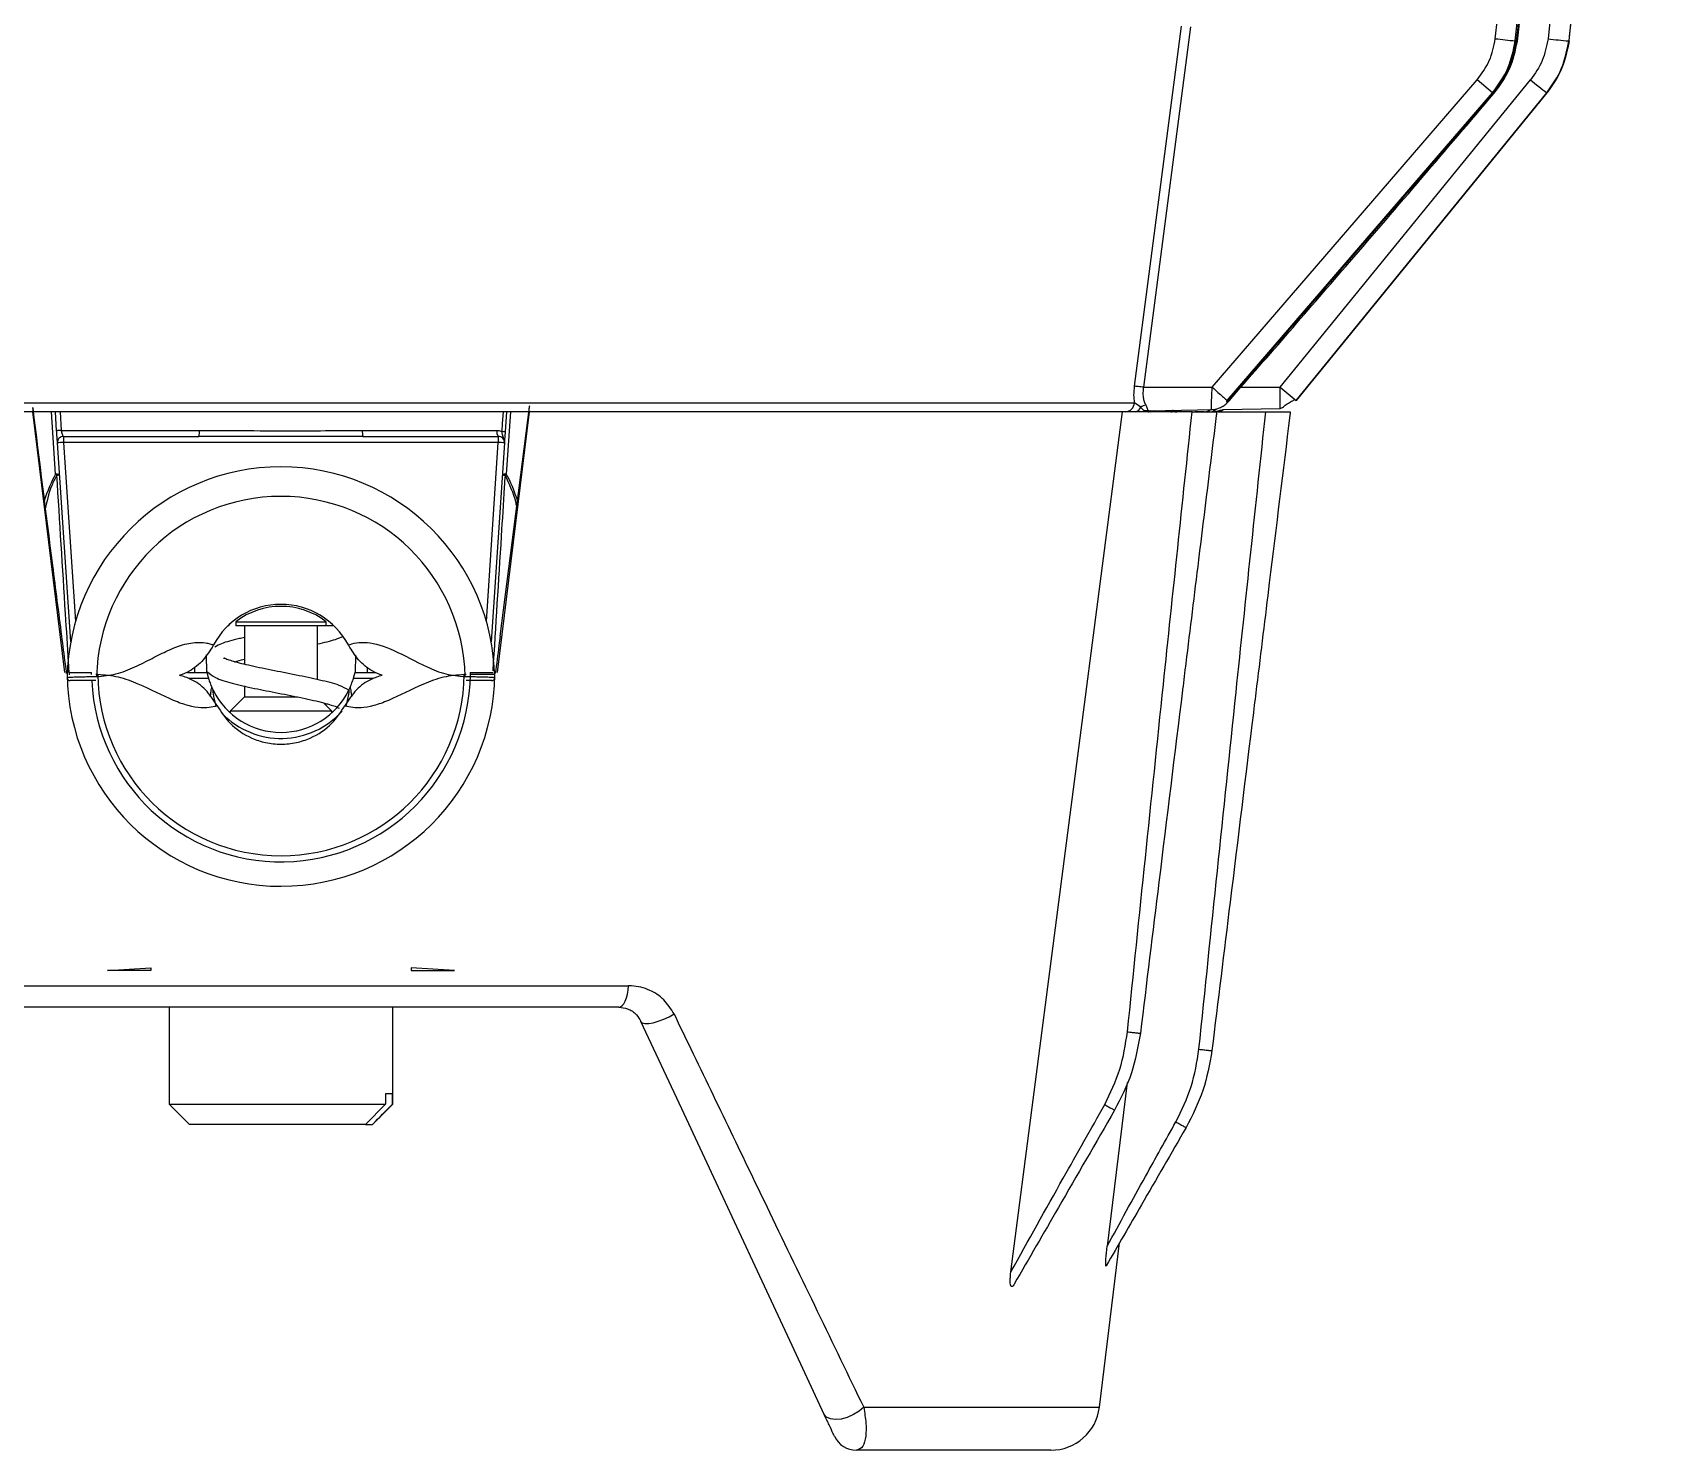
# Model space of a CAD drawing. Extents: x 7 to 135, y 1 to 99.
# Drawn here: x 56.587 to 60.613, y 1.375 to 4.856 of the extents above; entities that cross this region are included whole.
import ezdxf

# ---------------------------------------------------------------- set-up
doc = ezdxf.new("R2010")
doc.units = 0
doc.header["$MEASUREMENT"] = 0
doc.layers.add('OBJECT', color=7, linetype='CONTINUOUS')

msp = doc.modelspace()

# ---------------------------------------------------------------- linework, layer by layer
at = {"layer": 'OBJECT'}
for p, q in [((59.2925, 3.9879), (59.4074, 4.872)), ((59.4296, 4.8704), (59.3144, 3.9852)), ((60.2272, 4.836), (60.2302, 4.836)), ((60.3595, 4.836), (60.3587, 4.836)), ((59.483, 3.9853), (60.1339, 4.7405)), ((59.6499, 3.9853), (60.265, 4.7403)), ((60.1718, 4.7082), (60.1339, 4.7405)), ((59.5199, 3.9531), (60.1718, 4.7082)), ((59.5227, 3.9532), (60.1743, 4.7082)), ((60.3053, 4.7082), (59.6895, 3.9532)), ((59.6895, 3.9532), (60.3047, 4.7082)), ((60.1718, 4.7082), (60.1743, 4.7082)), ((60.3053, 4.7082), (60.3047, 4.7082)), ((55.1003, 3.9472), (59.2924, 3.9472)), ((59.3077, 3.9362), (59.2924, 3.9472)), ((59.3144, 3.9852), (59.483, 3.9853)), ((59.483, 3.9853), (59.4832, 3.9852)), ((59.5536, 3.9853), (59.6499, 3.9853)), ((56.6654, 3.2848), (56.5868, 3.9248)), ((56.643, 3.7719), (56.6328, 3.9252)), ((56.6455, 3.8783), (56.6424, 3.9252)), ((56.6537, 3.9252), (56.6567, 3.8795)), ((57.8059, 3.9248), (57.7274, 3.2848)), ((57.8059, 3.9368), (57.7341, 3.3744)), ((57.7501, 3.9252), (57.7468, 3.8757)), ((57.7597, 3.9252), (57.7495, 3.7719)), ((59.2625, 3.9248), (57.8059, 3.9248)), ((58.9888, 1.8128), (59.2625, 3.9248)), ((59.4338, 3.9248), (59.2625, 3.9248)), ((59.3295, 3.9278), (59.486, 3.9305)), ((59.3953, 3.9248), (59.3953, 3.9248)), ((59.4637, 3.9252), (59.4407, 3.9252)), ((59.4976, 3.9248), (59.6146, 3.9248)), ((59.5024, 3.9292), (59.5108, 3.931)), ((59.51, 3.931), (59.6501, 3.9334)), ((56.6567, 3.8795), (56.9961, 3.8795)), ((57.3963, 3.8795), (57.7264, 3.8795)), ((56.6799, 3.3599), (56.6474, 3.8488)), ((56.6624, 3.8648), (56.6624, 3.8501)), ((56.6624, 3.8648), (56.9948, 3.8648)), ((57.73, 3.8501), (56.6624, 3.8501)), ((56.6624, 3.8501), (56.6916, 3.4098)), ((57.3977, 3.8648), (57.73, 3.8648)), ((57.7008, 3.4098), (57.73, 3.8501)), ((57.745, 3.8488), (57.7125, 3.3599)), ((57.73, 3.8648), (57.73, 3.8501)), ((57.0662, 3.3998), (57.0704, 3.4037)), ((57.0852, 3.4096), (57.3073, 3.4096)), ((57.3073, 3.3998), (57.0852, 3.3998)), ((57.1064, 3.3998), (57.1064, 3.3051)), ((57.2864, 3.2672), (57.2864, 3.3998)), ((57.3229, 3.4029), (57.3216, 3.4039)), ((57.3221, 3.4037), (57.3262, 3.3998)), ((57.0306, 3.3525), (57.0299, 3.3511)), ((57.3626, 3.3511), (57.3618, 3.3525)), ((57.0144, 3.2848), (57.0136, 3.3279)), ((57.3791, 3.3276), (57.3784, 3.2848)), ((56.7464, 3.2798), (56.7417, 3.2798)), ((56.9672, 3.2848), (57.0145, 3.2848)), ((57.0185, 3.2701), (56.9701, 3.2701)), ((56.9841, 3.2977), (56.9842, 3.2848)), ((57.4227, 3.2701), (57.3742, 3.2701)), ((57.3782, 3.2848), (57.4285, 3.2848)), ((57.4085, 3.2848), (57.4086, 3.2976)), ((57.6508, 3.2798), (57.6463, 3.2798)), ((57.1064, 3.2248), (57.0714, 3.1898)), ((57.1064, 3.2518), (57.1064, 3.2248)), ((57.1064, 3.2248), (57.2372, 3.2248)), ((57.039, 3.2043), (57.0395, 3.2034)), ((57.0714, 3.1898), (57.0714, 3.186)), ((57.3214, 3.1898), (57.0714, 3.1898)), ((57.3214, 3.1898), (57.3008, 3.2103)), ((57.3214, 3.186), (57.3214, 3.1898)), ((57.3532, 3.2034), (57.3537, 3.2043)), ((56.7702, 2.5528), (56.8764, 2.5597)), ((56.8764, 2.5528), (56.7702, 2.5528)), ((56.8764, 2.5597), (56.8764, 2.5528)), ((56.8764, 2.5597), (56.8764, 2.5528)), ((57.6225, 2.5528), (57.5164, 2.5597)), ((57.5164, 2.5597), (57.5164, 2.5528)), ((57.5164, 2.5597), (57.5164, 2.5528)), ((57.5164, 2.5528), (57.6225, 2.5528)), ((56.3431, 2.5155), (58.0496, 2.5155)), ((58.0258, 2.4628), (56.3669, 2.4628)), ((56.9214, 2.4628), (56.9214, 2.2248)), ((57.4714, 2.2248), (57.4714, 2.4628)), ((59.2742, 2.278), (59.2253, 1.8758)), ((56.9214, 2.2248), (56.9714, 2.1748)), ((56.9214, 2.2248), (57.4531, 2.2248)), ((57.4531, 2.2248), (57.4039, 2.1748)), ((57.4214, 2.1748), (57.4714, 2.2248)), ((57.4702, 2.2498), (57.4531, 2.2498)), ((57.4531, 2.2498), (57.4531, 2.2248)), ((57.4702, 2.2248), (57.4702, 2.2498)), ((57.4702, 2.2248), (57.4714, 2.2248)), ((57.4039, 2.1748), (56.9714, 2.1748)), ((57.4039, 2.1748), (57.4209, 2.1748)), ((57.4214, 2.1748), (57.4209, 2.1748)), ((59.2062, 1.4802), (59.2558, 1.8845)), ((58.6274, 1.4802), (59.2062, 1.4802)), ((59.0871, 1.3748), (58.6096, 1.3748))]:
    msp.add_line(p, q, dxfattribs=at)
at = {"layer": 'OBJECT', "flags": 128}
for points in [[(60.2302, 4.836), (60.2324, 4.8355), (60.2325, 4.8354)], [(60.3595, 4.836), (60.3594, 4.8358), (60.3593, 4.8358)], [(60.1743, 4.7082), (60.1754, 4.7073), (60.1753, 4.7073)], [(60.3053, 4.7082), (60.3051, 4.7084), (60.305, 4.7084)], [(59.5244, 3.9517), (59.5243, 3.9517), (59.5227, 3.9532)], [(59.6895, 3.9532), (59.6895, 3.9532), (59.6894, 3.9533)], [(57.7393, 3.8766), (57.7406, 3.8965), (57.7426, 3.9252)], [(58.0258, 2.4628), (58.0301, 2.4638), (58.0343, 2.4667), (58.0382, 2.4714), (58.0417, 2.4779), (58.0446, 2.4857), (58.047, 2.4949), (58.0487, 2.5049), (58.0496, 2.5155)], [(58.0802, 2.4281), (58.0837, 2.4247), (58.0902, 2.4229), (58.0993, 2.4229), (58.1104, 2.4247), (58.123, 2.4282), (58.1362, 2.4331), (58.1493, 2.4392), (58.1616, 2.4462)], [(58.5306, 1.4621), (58.4514, 1.6321), (58.3665, 1.8142), (58.2761, 2.0079), (58.1806, 2.2128), (58.0802, 2.4281)], [(58.6274, 1.4802), (58.6159, 1.4705), (58.6021, 1.4621), (58.587, 1.4555), (58.5718, 1.4514), (58.5576, 1.45), (58.5454, 1.4515), (58.5362, 1.4556), (58.5306, 1.4621)]]:
    msp.add_lwpolyline(points, dxfattribs=at)
at = {"layer": 'OBJECT'}
for centre, radius, start, end in [((60.4109, 6.7009), 1.8739, 262.8718, 264.3729), ((60.441, 5.8767), 1.044, 262.6656, 265.477), ((64.0784, 9.409), 6.0281, 230.75817, 231.24334), ((59.2689, 3.9487), 0.0235, 272.6253, 356.2405), ((63.6601, 8.8829), 6.3299, 230.68877, 231.15001), ((59.2929, 3.9405), 0.0154, 277.1637, 343.7126), ((59.3264, 3.9086), 0.0333, 100.8005, 124.1026), ((59.3257, 3.9502), 0.025, 269.9999, 292.4362), ((59.3313, 3.9472), 0.0219, 270.1167, 299.4166), ((59.3846, 3.9395), 0.0147, 227.7458, 269.9393), ((59.3941, 3.9396), 0.0148, 226.9739, 269.9592), ((59.3945, 3.9398), 0.015, 227.2527, 269.9976), ((59.3966, 3.9398), 0.015, 227.0527, 268.369), ((59.4637, 3.9497), 0.0245, 270.0461, 308.1102), ((59.4786, 3.9441), 0.0189, 271.0574, 318.6427), ((59.4942, 3.9502), 0.025, 270, 309.6955), ((56.6592, 3.8059), 0.0737, 91.9457, 100.7705), ((56.955, 3.8759), 0.0413, 344.3515, 5.0192), ((57.4374, 3.8759), 0.0413, 174.98, 195.6493), ((57.7443, 3.8761), 0.0182, 169.1827, 218.5093), ((57.7377, 3.8278), 0.0488, 79.1958, 88.0602), ((56.6624, 3.8498), 0.015, 90, 183.8), ((56.673, 3.6344), 0.2159, 92.8033, 96.7897), ((57.73, 3.8498), 0.015, 356.2, 90), ((57.7195, 3.6344), 0.2159, 83.2106, 87.1964), ((57.1962, 3.2648), 0.525, 90, 179.2111), ((57.1962, 3.2648), 0.525, 0.8091, 90), ((56.6456, 3.7574), 0.0147, 61.3857, 100.2971), ((56.6212, 3.7411), 0.0377, 49.0388, 54.6724), ((56.6434, 3.824), 0.0545, 272.6187, 279.7612), ((57.7468, 3.7574), 0.0147, 79.7015, 118.6156), ((57.749, 3.824), 0.0545, 260.2377, 267.3822), ((57.7712, 3.7411), 0.0376, 125.3186, 130.9674), ((57.1962, 3.2648), 0.4526, 1.2603, 178.7397), ((57.1962, 3.2648), 0.1874, 27.9166, 152.0834), ((57.1962, 3.2649), 0.1824, 52.5058, 127.4942), ((57.1964, 3.2848), 0.525, 180.5634, 359.4487), ((57.1964, 3.2848), 0.465, 182.5051, 359.3807), ((57.1964, 3.2848), 0.45, 180.6366, 359.3634), ((57.1964, 3.3236), 0.1859, 206.3644, 333.6356), ((57.1964, 3.3239), 0.2009, 224.3033, 318.3045), ((59.0871, 1.4948), 0.12, 270, 353), ((58.6096, 1.4348), 0.06, 205, 270)]:
    msp.add_arc(centre, radius, start, end, dxfattribs=at)
for centre, major_axis, start_param, end_param in [((56.7685, 2.5222), (-0.0816, 1.2851), 0.225532, 0.395872), ((57.624, 2.5222), (0.0816, 1.2851), 5.886391, 6.057653)]:
    msp.add_ellipse(centre, major_axis=major_axis, ratio=0.159803, start_param=start_param, end_param=end_param, dxfattribs=at)
for points, knots in [([(60.1784, 4.8414), (60.2357, 5.3578), (60.3505, 6.391), (60.462, 7.947), (60.496, 8.9864), (60.513, 9.5059)], [0, 0, 0, 0, 0.3331122, 0.666662, 1, 1, 1, 1]), ([(60.2272, 4.836), (60.2551, 5.0752), (60.3119, 5.5619), (60.384, 6.3057), (60.4456, 7.0555), (60.495, 7.8063), (60.5335, 8.5527), (60.5494, 9.0539), (60.5573, 9.306)], [0, 0, 0, 0, 0.161143, 0.327799, 0.499972, 0.664533, 0.831207, 1, 1, 1, 1]), ([(60.604, 7.5364), (60.572, 7.0825), (60.5084, 6.1807), (60.4084, 5.2822), (60.3587, 4.836)], [0, 0, 0, 0, 0.50338, 1, 1, 1, 1]), ([(60.3595, 4.836), (60.3837, 5.0422), (60.4337, 5.4668), (60.4999, 6.1232), (60.5619, 6.8171), (60.5955, 7.2926), (60.6128, 7.5365)], [0, 0, 0, 0, 0.22962, 0.472827, 0.72962, 1, 1, 1, 1]), ([(60.5507, 7.5068), (60.5191, 7.0618), (60.4559, 6.1717), (60.3572, 5.2848), (60.3078, 4.8413)], [0, 0, 0, 0, 0.499931, 1, 1, 1, 1]), ([(60.2302, 4.836), (60.2638, 5.1061), (60.333, 5.6621), (60.4214, 6.5219), (60.4687, 7.112), (60.4931, 7.4149)], [0, 0, 0, 0, 0.315, 0.648332, 1, 1, 1, 1]), ([(60.2325, 4.8354), (60.2425, 4.914), (60.2606, 5.0551), (60.2834, 5.2425), (60.3008, 5.3885), (60.3149, 5.5099), (60.3408, 5.7382), (60.3719, 6.0272), (60.4058, 6.3687), (60.4261, 6.5864), (60.4404, 6.7464), (60.451, 6.8671), (60.4639, 7.0204), (60.479, 7.2065), (60.4893, 7.3415), (60.4948, 7.4145)], [0, 0, 0, 0, 0.091692, 0.164516, 0.21848, 0.261782, 0.305976, 0.484374, 0.598107, 0.703048, 0.737316, 0.783986, 0.843321, 0.915325, 1, 1, 1, 1]), ([(60.1339, 4.7405), (60.145, 4.7556), (60.1673, 4.786), (60.1747, 4.8229), (60.1784, 4.8414)], [0, 0, 0, 0, 0.498687, 1, 1, 1, 1]), ([(60.1718, 4.7082), (60.1859, 4.7278), (60.2136, 4.7664), (60.2227, 4.813), (60.2272, 4.836)], [0, 0, 0, 0, 0.506802, 1, 1, 1, 1]), ([(60.1743, 4.7082), (60.1885, 4.7279), (60.2162, 4.7665), (60.2256, 4.8131), (60.2302, 4.836)], [0, 0, 0, 0, 0.509049, 1, 1, 1, 1]), ([(60.1753, 4.7073), (60.1895, 4.7266), (60.2179, 4.7652), (60.2276, 4.812), (60.2325, 4.8354)], [0, 0, 0, 0, 0.500102, 1, 1, 1, 1]), ([(60.3078, 4.8413), (60.3042, 4.8229), (60.2971, 4.7862), (60.2757, 4.7556), (60.265, 4.7403)], [0, 0, 0, 0, 0.501551, 1, 1, 1, 1]), ([(60.3047, 4.7082), (60.3183, 4.7277), (60.3454, 4.7665), (60.3543, 4.8129), (60.3587, 4.836)], [0, 0, 0, 0, 0.503405, 1, 1, 1, 1]), ([(60.3595, 4.836), (60.3551, 4.8133), (60.3462, 4.7669), (60.3191, 4.7281), (60.3053, 4.7082)], [0, 0, 0, 0, 0.4885268, 1, 1, 1, 1]), ([(59.5244, 3.9517), (59.6232, 4.0651), (59.8416, 4.3158), (60.0573, 4.5688), (60.1753, 4.7073)], [0, 0, 0, 0, 0.45251, 1, 1, 1, 1]), ([(59.2924, 3.9472), (59.2918, 3.9536), (59.2904, 3.9664), (59.2918, 3.9807), (59.2925, 3.9879)], [0, 0, 0, 0, 0.498439, 1, 1, 1, 1]), ([(59.3144, 3.9852), (59.3122, 3.9855), (59.3076, 3.9861), (59.3013, 3.9869), (59.296, 3.9875), (59.2937, 3.9878), (59.2925, 3.9879)], [0, 0, 0, 0, 0.245154, 0.49998, 0.754819, 1, 1, 1, 1]), ([(59.3144, 3.9852), (59.3138, 3.981), (59.3127, 3.9725), (59.3134, 3.9605), (59.3158, 3.9497), (59.3187, 3.9442), (59.3202, 3.9413)], [0, 0, 0, 0, 0.250433, 0.499846, 0.740766, 1, 1, 1, 1]), ([(59.4817, 3.9305), (59.4815, 3.9313), (59.4813, 3.9329), (59.4815, 3.9453), (59.482, 3.96), (59.4826, 3.9736), (59.483, 3.9813), (59.4832, 3.9852)], [0, 0, 0, 0, 0.250888, 0.499861, 0.733617, 0.862853, 1, 1, 1, 1]), ([(59.4814, 3.9305), (59.4845, 3.9307), (59.4901, 3.9311), (59.4996, 3.9338), (59.5058, 3.9366), (59.5111, 3.9398), (59.5145, 3.9423), (59.5194, 3.9464), (59.5226, 3.9498), (59.5244, 3.9517)], [0, 0, 0, 0, 0.196673, 0.357938, 0.575553, 0.60671, 0.727747, 0.845341, 1, 1, 1, 1]), ([(59.4832, 3.9852), (59.488, 3.981), (59.4973, 3.9728), (59.5086, 3.9629), (59.5162, 3.9563), (59.5188, 3.9541), (59.5199, 3.9531)], [0, 0, 0, 0, 0.2951012, 0.5697579, 0.8069602, 1, 1, 1, 1]), ([(59.5199, 3.9531), (59.5196, 3.9527), (59.5191, 3.9521), (59.5186, 3.9513), (59.5183, 3.9508), (59.5182, 3.9504), (59.5182, 3.9501), (59.5184, 3.9499), (59.5188, 3.9499), (59.5195, 3.9503), (59.5205, 3.9511), (59.5216, 3.952), (59.5223, 3.9528), (59.5227, 3.9532)], [0, 0, 0, 0, 0.135748, 0.194599, 0.250839, 0.311573, 0.375117, 0.438055, 0.500884, 0.619794, 0.750906, 0.87367, 1, 1, 1, 1]), ([(59.6497, 3.9334), (59.6497, 3.934), (59.6496, 3.9351), (59.6497, 3.9434), (59.6497, 3.9531), (59.6498, 3.9625), (59.6498, 3.9734), (59.6499, 3.9813), (59.6499, 3.9853)], [0, 0, 0, 0, 0.2106732, 0.4473153, 0.575819, 0.71077, 0.8521654, 1, 1, 1, 1]), ([(59.6497, 3.9334), (59.6509, 3.9336), (59.6533, 3.9341), (59.6576, 3.9372), (59.6623, 3.9408), (59.6673, 3.9447), (59.6728, 3.9483), (59.6783, 3.9513), (59.6835, 3.9536), (59.6861, 3.9545), (59.6874, 3.9549)], [0, 0, 0, 0, 0.183557, 0.338835, 0.468759, 0.580791, 0.682216, 0.782218, 0.887014, 1, 1, 1, 1]), ([(59.6895, 3.9532), (59.6895, 3.9532), (59.6894, 3.9531), (59.6893, 3.953), (59.6893, 3.9529), (59.6892, 3.9529), (59.6892, 3.9529), (59.6892, 3.9529), (59.6892, 3.9529), (59.6892, 3.9529), (59.6892, 3.9529), (59.6893, 3.953), (59.6893, 3.9531), (59.6894, 3.9532), (59.6895, 3.9532)], [0, 0, 0, 0, 0.148807, 0.270487, 0.325982, 0.381195, 0.499367, 0.56032, 0.614898, 0.666448, 0.718986, 0.776099, 0.840751, 1, 1, 1, 1]), ([(57.1964, 3.9252), (57.127, 3.9252), (56.9873, 3.9252), (56.7779, 3.9252), (56.5331, 3.9252), (56.2584, 3.9252), (55.9663, 3.9252), (55.6995, 3.9252), (55.4667, 3.9252), (55.2697, 3.9252), (55.1712, 3.9252), (55.1227, 3.9252)], [0, 0, 0, 0, 0.080452, 0.162157, 0.245044, 0.37189, 0.500054, 0.628218, 0.755064, 0.879355, 1, 1, 1, 1]), ([(56.5871, 3.9248), (56.5873, 3.925), (56.5877, 3.9253), (56.5878, 3.9279), (56.5875, 3.9313), (56.5871, 3.9342), (56.587, 3.9354)], [0, 0, 0, 0, 0.26072, 0.521083, 0.790353, 1, 1, 1, 1]), ([(56.6582, 3.3743), (56.6508, 3.4321), (56.6268, 3.6188), (56.6035, 3.8056), (56.5874, 3.9345)], [0, 0, 0, 0, 0.309757, 1, 1, 1, 1]), ([(59.27, 3.9252), (59.2385, 3.9252), (59.175, 3.9252), (59.0579, 3.9252), (58.9012, 3.9252), (58.6931, 3.9252), (58.4264, 3.9252), (58.1343, 3.9252), (57.826, 3.9252), (57.5115, 3.9252), (57.3004, 3.9252), (57.1964, 3.9252)], [0, 0, 0, 0, 0.080452, 0.162157, 0.245044, 0.37189, 0.500054, 0.628218, 0.755064, 0.879355, 1, 1, 1, 1]), ([(57.8063, 3.9395), (57.8061, 3.9378), (57.8056, 3.9345), (57.8051, 3.93), (57.8049, 3.9267), (57.8052, 3.925), (57.8056, 3.9248), (57.8057, 3.9248)], [0, 0, 0, 0, 0.21605, 0.431796, 0.654831, 0.88019, 1, 1, 1, 1]), ([(59.275, 2.4023), (59.3043, 2.6866), (59.3565, 3.1941), (59.4102, 3.7015), (59.4338, 3.9248)], [0, 0, 0, 0, 0.560008, 1, 1, 1, 1]), ([(59.3229, 3.9273), (59.3196, 3.9273), (59.3146, 3.9274), (59.3095, 3.9339), (59.3077, 3.9362)], [0, 0, 0, 0, 0.64416, 1, 1, 1, 1]), ([(59.3202, 3.9413), (59.3212, 3.9393), (59.3233, 3.9353), (59.324, 3.9316), (59.3246, 3.9296), (59.3255, 3.9281), (59.3279, 3.9279), (59.3295, 3.9278)], [0, 0, 0, 0, 0.249994, 0.4976, 0.621227, 0.74557, 1, 1, 1, 1]), ([(59.3312, 3.9278), (59.329, 3.9272), (59.3258, 3.9261), (59.3236, 3.927), (59.3229, 3.9273)], [0, 0, 0, 0, 0.669225, 1, 1, 1, 1]), ([(59.3334, 3.9264), (59.3344, 3.9268), (59.3356, 3.9272), (59.3367, 3.9278), (59.3369, 3.9279)], [0, 0, 0, 0, 0.7862762, 1, 1, 1, 1]), ([(59.3848, 3.9288), (59.3866, 3.9276), (59.3898, 3.9256), (59.3936, 3.925), (59.3953, 3.9248)], [0, 0, 0, 0, 0.566488, 1, 1, 1, 1]), ([(59.4933, 3.9179), (59.4932, 3.9173), (59.4786, 3.7984), (59.4535, 3.5948), (59.4261, 3.3706), (59.413, 3.2641), (59.4103, 3.2422), (59.4102, 3.2416)], [0, 0, 0, 0, 0.002464, 0.527441, 0.903158, 0.997088, 1, 1, 1, 1]), ([(59.4338, 3.9248), (59.4406, 3.9248), (59.4543, 3.9248), (59.4725, 3.9248), (59.4861, 3.9248), (59.4931, 3.9248), (59.4938, 3.9248), (59.4941, 3.9248)], [0, 0, 0, 0, 0.217202, 0.434333, 0.650165, 0.86439, 1, 1, 1, 1]), ([(59.4506, 2.3597), (59.4808, 2.6519), (59.5348, 3.1736), (59.5902, 3.6953), (59.6146, 3.9248)], [0, 0, 0, 0, 0.560008, 1, 1, 1, 1]), ([(59.4789, 3.9252), (59.4806, 3.9252), (59.4872, 3.9254), (59.4944, 3.9257), (59.4997, 3.9281), (59.5029, 3.9295)], [0, 0, 0, 0, 0.123162, 0.482948, 1, 1, 1, 1]), ([(59.4941, 3.9248), (59.494, 3.9235), (59.4937, 3.9212), (59.4934, 3.9189), (59.4933, 3.9179)], [0, 0, 0, 0, 0.56, 1, 1, 1, 1]), ([(59.6741, 3.9179), (59.674, 3.9173), (59.6572, 3.7798), (59.6298, 3.5576), (59.6, 3.3147), (59.587, 3.2081), (59.5843, 3.1863), (59.5842, 3.1856)], [0, 0, 0, 0, 0.002274, 0.563506, 0.91051, 0.997261, 1, 1, 1, 1]), ([(59.6146, 3.9248), (59.6215, 3.9248), (59.6351, 3.9248), (59.6533, 3.9248), (59.6669, 3.9248), (59.674, 3.9248), (59.6747, 3.9248), (59.6749, 3.9248)], [0, 0, 0, 0, 0.2172, 0.434331, 0.650168, 0.864392, 1, 1, 1, 1]), ([(59.6749, 3.9248), (59.6748, 3.9235), (59.6745, 3.9212), (59.6742, 3.9189), (59.6741, 3.9179)], [0, 0, 0, 0, 0.560002, 1, 1, 1, 1]), ([(56.6474, 3.8488), (56.6474, 3.8489), (56.6474, 3.8493), (56.6472, 3.8528), (56.6467, 3.8595), (56.6461, 3.8683), (56.6457, 3.8749), (56.6455, 3.8783)], [0, 0, 0, 0, 0.139486, 0.361921, 0.577745, 0.78878, 1, 1, 1, 1]), ([(56.6567, 3.8795), (56.657, 3.8779), (56.6576, 3.8745), (56.6588, 3.8701), (56.6602, 3.8668), (56.6614, 3.865), (56.6621, 3.8649), (56.6624, 3.8648)], [0, 0, 0, 0, 0.202488, 0.410674, 0.62911, 0.857213, 1, 1, 1, 1]), ([(56.9961, 3.8795), (57.0161, 3.8794), (57.1148, 3.8788), (57.2487, 3.8781), (57.362, 3.8792), (57.3963, 3.8795)], [0, 0, 0, 0, 0.149761, 0.741873, 1, 1, 1, 1]), ([(57.7264, 3.8795), (57.7298, 3.8792), (57.7343, 3.8788), (57.7384, 3.877), (57.7393, 3.8766)], [0, 0, 0, 0, 0.7675429, 1, 1, 1, 1]), ([(57.745, 3.8488), (57.745, 3.8488), (57.7454, 3.8557), (57.7411, 3.864), (57.7397, 3.874), (57.7393, 3.8766)], [0, 0, 0, 0, 0.0053948, 0.7481764, 1, 1, 1, 1]), ([(57.7468, 3.8757), (57.7466, 3.8726), (57.7462, 3.8662), (57.7456, 3.8578), (57.7453, 3.8524), (57.7451, 3.8499), (57.745, 3.849), (57.745, 3.8488), (57.745, 3.8488)], [0, 0, 0, 0, 0.267272, 0.534234, 0.810743, 0.957993, 0.994439, 1, 1, 1, 1]), ([(57.3977, 3.8648), (57.3877, 3.8648), (57.3377, 3.8647), (57.2705, 3.8642), (57.1461, 3.8639), (57.0618, 3.8644), (56.9948, 3.8648)], [0, 0, 0, 0, 0.074431, 0.372178, 0.500914, 1, 1, 1, 1]), ([(56.6459, 3.7696), (56.6415, 3.7611), (56.6277, 3.7341), (56.621, 3.7037), (56.6165, 3.6829)], [0, 0, 0, 0, 0.314534, 1, 1, 1, 1]), ([(56.6767, 3.2795), (56.676, 3.2895), (56.6729, 3.3394), (56.6627, 3.5028), (56.653, 3.6561), (56.6459, 3.7696)], [0, 0, 0, 0, 0.061092, 0.305458, 1, 1, 1, 1]), ([(57.7466, 3.7696), (57.7459, 3.7596), (57.7428, 3.7097), (57.7327, 3.5494), (57.7233, 3.3991), (57.7164, 3.2887)], [0, 0, 0, 0, 0.062251, 0.311255, 1, 1, 1, 1]), ([(57.7749, 3.6946), (57.7745, 3.6969), (57.769, 3.7235), (57.7573, 3.7475), (57.7466, 3.7696)], [0, 0, 0, 0, 0.085457, 1, 1, 1, 1]), ([(57.0852, 3.4096), (57.0852, 3.4083), (57.0852, 3.4057), (57.0852, 3.4025), (57.0852, 3.4002), (57.0852, 3.3999), (57.0852, 3.3998)], [0, 0, 0, 0, 0.2500014, 0.5000008, 0.7499993, 1, 1, 1, 1]), ([(57.3073, 3.3998), (57.3073, 3.3999), (57.3073, 3.4002), (57.3073, 3.4025), (57.3073, 3.4057), (57.3073, 3.4083), (57.3073, 3.4096)], [0, 0, 0, 0, 0.2500007, 0.4999992, 0.7499986, 1, 1, 1, 1]), ([(57.3233, 3.3998), (57.3231, 3.3998), (57.3184, 3.3998), (57.3128, 3.3998), (57.3073, 3.3998)], [0, 0, 0, 0, 0.0282378, 1, 1, 1, 1]), ([(56.67, 3.2825), (56.669, 3.2902), (56.6651, 3.3208), (56.6611, 3.3513), (56.6582, 3.3743)], [0, 0, 0, 0, 0.249855, 1, 1, 1, 1]), ([(56.7437, 3.2747), (56.7598, 3.2763), (56.7931, 3.2794), (56.838, 3.2981), (56.8797, 3.3194), (56.9149, 3.3376), (56.9433, 3.3493), (56.9655, 3.3559), (56.9893, 3.3596), (57.0085, 3.3586), (57.0226, 3.3554), (57.0279, 3.3535), (57.0306, 3.3525)], [0, 0, 0, 0, 0.12023, 0.249063, 0.378438, 0.502966, 0.588812, 0.660127, 0.735141, 0.859776, 0.928268, 1, 1, 1, 1]), ([(57.0299, 3.3511), (57.0223, 3.3391), (57.0067, 3.3143), (56.9772, 3.2893), (56.9555, 3.281), (56.9476, 3.2779)], [0, 0, 0, 0, 0.376611, 0.775154, 1, 1, 1, 1]), ([(57.1064, 3.3706), (57.1022, 3.3697), (57.0797, 3.3648), (57.0548, 3.3586), (57.0392, 3.3502), (57.034, 3.3474)], [0, 0, 0, 0, 0.130214, 0.711624, 1, 1, 1, 1]), ([(57.2864, 3.3551), (57.3022, 3.3587), (57.3272, 3.3642), (57.343, 3.371), (57.3488, 3.3735)], [0, 0, 0, 0, 0.632213, 1, 1, 1, 1]), ([(57.3618, 3.3525), (57.3676, 3.3545), (57.3784, 3.3582), (57.4145, 3.3605), (57.4755, 3.3413), (57.5397, 3.3041), (57.5994, 3.2794), (57.6326, 3.2763), (57.6487, 3.2747)], [0, 0, 0, 0, 0.1403106, 0.2651719, 0.4963855, 0.750484, 0.8795479, 1, 1, 1, 1]), ([(57.4449, 3.2779), (57.4371, 3.2809), (57.4153, 3.2893), (57.3857, 3.3143), (57.3702, 3.3391), (57.3626, 3.3511)], [0, 0, 0, 0, 0.225745, 0.623827, 1, 1, 1, 1]), ([(57.7345, 3.3743), (57.7335, 3.3666), (57.7296, 3.3361), (57.7257, 3.3055), (57.7227, 3.2825)], [0, 0, 0, 0, 0.250145, 1, 1, 1, 1]), ([(57.3632, 3.2416), (57.3558, 3.2456), (57.3373, 3.2555), (57.2931, 3.266), (57.2343, 3.2786), (57.1721, 3.2906), (57.1161, 3.3021), (57.0812, 3.3112), (57.0629, 3.317), (57.0554, 3.3209), (57.0557, 3.319), (57.0558, 3.3182)], [0, 0, 0, 0, 0.105578, 0.260573, 0.411296, 0.56025, 0.707379, 0.84084, 0.901252, 0.959809, 1, 1, 1, 1]), ([(57.0826, 3.3112), (57.0828, 3.3113), (57.0889, 3.3132), (57.0968, 3.3153), (57.1063, 3.3174), (57.1064, 3.3174)], [0, 0, 0, 0, 0.026859, 0.990237, 1, 1, 1, 1]), ([(56.6713, 3.2722), (56.6713, 3.2722), (56.6713, 3.2722), (56.6714, 3.2723), (56.6715, 3.2724), (56.6716, 3.2724), (56.6716, 3.2724), (56.6716, 3.2724), (56.6716, 3.2724), (56.6716, 3.2724), (56.6716, 3.2724), (56.6716, 3.2724), (56.6716, 3.2724), (56.6716, 3.2724), (56.6716, 3.2724), (56.6716, 3.2724), (56.6715, 3.2727), (56.6728, 3.2724), (56.6752, 3.2732), (56.6824, 3.2735), (56.6942, 3.2741), (56.7085, 3.2745), (56.7247, 3.2747), (56.7365, 3.2747), (56.7437, 3.2747)], [0, 0, 0, 0, 0.024152, 0.041437, 0.05011, 0.054456, 0.05663, 0.057718, 0.058261, 0.058533, 0.058669, 0.058738, 0.058771, 0.058788, 0.058796, 0.058802, 0.058806, 0.107688, 0.202561, 0.343263, 0.529556, 0.670802, 0.796442, 1, 1, 1, 1]), ([(56.6713, 3.2722), (56.6714, 3.2712), (56.6716, 3.2693), (56.6733, 3.2668), (56.6759, 3.2651), (56.6778, 3.2649), (56.6788, 3.2648)], [0, 0, 0, 0, 0.253371, 0.51427, 0.767604, 1, 1, 1, 1]), ([(56.6765, 3.2848), (56.6764, 3.2848), (56.675, 3.2848), (56.6799, 3.2848), (56.6913, 3.2848), (56.7098, 3.2848), (56.7242, 3.2848), (56.7314, 3.2848)], [0, 0, 0, 0, 0.006043, 0.254494, 0.502962, 0.751461, 1, 1, 1, 1]), ([(56.7417, 3.2648), (56.7347, 3.2648), (56.7241, 3.2648), (56.7106, 3.2648), (56.7012, 3.2648), (56.693, 3.2648), (56.6863, 3.2648), (56.6814, 3.2648), (56.6788, 3.2648), (56.678, 3.2648), (56.6788, 3.2648), (56.6789, 3.2648)], [0, 0, 0, 0, 0.212459, 0.319858, 0.4276, 0.536383, 0.645682, 0.756266, 0.867502, 0.980054, 1, 1, 1, 1]), ([(56.7314, 3.2798), (56.7314, 3.2804), (56.7314, 3.2814), (56.7314, 3.2825), (56.7314, 3.2834), (56.7314, 3.284), (56.7314, 3.2846), (56.7314, 3.2847), (56.7314, 3.2848)], [0, 0, 0, 0, 0.239458, 0.368362, 0.5, 0.631643, 0.760538, 1, 1, 1, 1]), ([(57.0395, 3.2034), (57.0359, 3.2021), (57.0291, 3.1996), (57.0026, 3.197), (56.9695, 3.202), (56.9186, 3.2208), (56.8627, 3.2507), (56.7986, 3.2753), (56.7635, 3.2783), (56.7464, 3.2798)], [0, 0, 0, 0, 0.148994, 0.27861, 0.392897, 0.5068, 0.755058, 0.880057, 1, 1, 1, 1]), ([(57.039, 3.2043), (57.0304, 3.2176), (57.0136, 3.2432), (56.9801, 3.2678), (56.9566, 3.2752), (56.9471, 3.2781)], [0, 0, 0, 0, 0.390734, 0.754832, 1, 1, 1, 1]), ([(57.0145, 3.2848), (57.0145, 3.2848), (57.0146, 3.2847), (57.0152, 3.2821), (57.0157, 3.28), (57.0164, 3.2773), (57.0169, 3.2757), (57.0173, 3.2741), (57.0178, 3.2725), (57.0182, 3.2711), (57.0184, 3.2703), (57.0185, 3.2701)], [0, 0, 0, 0, 0.511147, 0.6629, 0.815678, 0.862746, 0.895484, 0.921599, 0.947766, 0.980816, 1, 1, 1, 1]), ([(57.0155, 3.2867), (57.0216, 3.2818), (57.0362, 3.2698), (57.0747, 3.2589), (57.129, 3.2461), (57.1899, 3.2342), (57.2505, 3.2222), (57.2943, 3.2125), (57.3202, 3.2047), (57.3322, 3.2014), (57.3396, 3.1958), (57.339, 3.1981), (57.3389, 3.1984)], [0, 0, 0, 0, 0.101138, 0.2463463, 0.3917541, 0.5271582, 0.6636376, 0.8063422, 0.8736964, 0.9344255, 0.9896276, 1, 1, 1, 1]), ([(57.0185, 3.2701), (57.0197, 3.2663), (57.0226, 3.2573), (57.0252, 3.2512), (57.0267, 3.2476)], [0, 0, 0, 0, 0.41928, 1, 1, 1, 1]), ([(57.6463, 3.2798), (57.6292, 3.2783), (57.5941, 3.2753), (57.53, 3.2507), (57.4741, 3.2208), (57.4232, 3.202), (57.3901, 3.197), (57.3636, 3.1996), (57.3569, 3.2021), (57.3532, 3.2034)], [0, 0, 0, 0, 0.119943, 0.244942, 0.4932, 0.607103, 0.72139, 0.851006, 1, 1, 1, 1]), ([(57.4446, 3.2777), (57.4355, 3.2749), (57.4123, 3.2676), (57.3791, 3.2432), (57.3624, 3.2176), (57.3537, 3.2043)], [0, 0, 0, 0, 0.238136, 0.605638, 1, 1, 1, 1]), ([(57.366, 3.2476), (57.3675, 3.2512), (57.3701, 3.2573), (57.373, 3.2663), (57.3742, 3.2701)], [0, 0, 0, 0, 0.58072, 1, 1, 1, 1]), ([(57.3742, 3.2701), (57.3744, 3.2706), (57.3747, 3.2716), (57.3752, 3.2733), (57.3756, 3.2749), (57.3761, 3.2765), (57.3766, 3.2786), (57.3775, 3.2821), (57.3781, 3.2846), (57.3782, 3.2847), (57.3782, 3.2848)], [0, 0, 0, 0, 0.035565, 0.063992, 0.0926, 0.117843, 0.160191, 0.242057, 0.516411, 1, 1, 1, 1]), ([(57.6487, 3.2747), (57.656, 3.2747), (57.6677, 3.2747), (57.684, 3.2745), (57.6982, 3.2741), (57.7101, 3.2736), (57.7178, 3.273), (57.7212, 3.2725), (57.7208, 3.2722), (57.7207, 3.2722)], [0, 0, 0, 0, 0.203366, 0.328893, 0.470015, 0.656172, 0.796757, 0.940074, 1, 1, 1, 1]), ([(57.7137, 3.2648), (57.7138, 3.2648), (57.7145, 3.2648), (57.7136, 3.2648), (57.7111, 3.2648), (57.7062, 3.2648), (57.6995, 3.2648), (57.6912, 3.2648), (57.6819, 3.2648), (57.6683, 3.2648), (57.6578, 3.2648), (57.6508, 3.2648)], [0, 0, 0, 0, 0.009914, 0.123818, 0.235924, 0.347858, 0.45801, 0.56812, 0.676702, 0.785415, 1, 1, 1, 1]), ([(57.6613, 3.2848), (57.6613, 3.2847), (57.6613, 3.2846), (57.6613, 3.284), (57.6613, 3.2834), (57.6613, 3.2825), (57.6613, 3.2814), (57.6613, 3.2804), (57.6613, 3.2798)], [0, 0, 0, 0, 0.239462, 0.368357, 0.5, 0.631638, 0.760542, 1, 1, 1, 1]), ([(57.6613, 3.2848), (57.6685, 3.2848), (57.683, 3.2848), (57.7011, 3.2848), (57.7138, 3.2848), (57.7155, 3.2848), (57.7163, 3.2848)], [0, 0, 0, 0, 0.25005, 0.500059, 0.750038, 1, 1, 1, 1]), ([(57.7211, 3.2797), (57.7204, 3.2797), (57.7189, 3.2797), (57.7089, 3.2797), (57.6973, 3.2797), (57.6866, 3.2798), (57.6744, 3.2798), (57.6657, 3.2798), (57.6613, 3.2798)], [0, 0, 0, 0, 0.213628, 0.457545, 0.586606, 0.720039, 0.857835, 1, 1, 1, 1]), ([(57.7143, 3.2649), (57.715, 3.265), (57.7168, 3.2652), (57.7191, 3.2668), (57.7209, 3.2693), (57.7211, 3.2712), (57.7212, 3.2722)], [0, 0, 0, 0, 0.190066, 0.457382, 0.732665, 1, 1, 1, 1]), ([(57.0234, 3.2252), (57.0234, 3.2266), (57.0236, 3.2312), (57.0245, 3.2383), (57.0256, 3.245), (57.0264, 3.247), (57.0267, 3.2476)], [0, 0, 0, 0, 0.141811, 0.495592, 0.852708, 1, 1, 1, 1]), ([(57.0267, 3.2476), (57.0271, 3.2468), (57.0278, 3.2451), (57.0291, 3.2424), (57.0297, 3.2411), (57.0298, 3.241)], [0, 0, 0, 0, 0.492496, 0.982024, 1, 1, 1, 1]), ([(57.0298, 3.241), (57.0296, 3.2413), (57.0293, 3.2419), (57.0289, 3.2423), (57.0287, 3.242), (57.0286, 3.241), (57.0287, 3.2379), (57.0304, 3.2263), (57.0335, 3.2132), (57.0365, 3.203), (57.037, 3.2014)], [0, 0, 0, 0, 0.03177, 0.063867, 0.09228, 0.124062, 0.178638, 0.342675, 0.896678, 1, 1, 1, 1]), ([(57.3557, 3.2014), (57.3584, 3.2113), (57.3616, 3.2228), (57.3636, 3.2353), (57.3641, 3.2389), (57.3641, 3.241), (57.3641, 3.2419), (57.3638, 3.2422), (57.3635, 3.242), (57.3632, 3.2415), (57.363, 3.2411), (57.363, 3.241)], [0, 0, 0, 0, 0.622588, 0.726619, 0.834066, 0.869885, 0.906007, 0.931003, 0.956015, 0.991059, 1, 1, 1, 1]), ([(57.363, 3.241), (57.363, 3.2411), (57.3637, 3.2425), (57.3649, 3.2452), (57.3657, 3.2468), (57.366, 3.2476)], [0, 0, 0, 0, 0.017964, 0.524699, 1, 1, 1, 1]), ([(57.366, 3.2476), (57.3664, 3.2467), (57.3673, 3.2444), (57.3685, 3.2366), (57.3691, 3.2296), (57.3694, 3.2253)], [0, 0, 0, 0, 0.210135, 0.527897, 1, 1, 1, 1]), ([(59.4102, 3.2416), (59.3909, 3.0843), (59.3564, 2.8034), (59.3219, 2.5226), (59.3068, 2.399)], [0, 0, 0, 0, 0.5600633, 1, 1, 1, 1]), ([(57.0395, 3.2034), (57.0492, 3.1884), (57.0707, 3.1552), (57.1149, 3.1259), (57.1589, 3.1113), (57.1963, 3.1073), (57.2337, 3.1113), (57.2777, 3.1258), (57.322, 3.1551), (57.3435, 3.1883), (57.3532, 3.2034)], [0, 0, 0, 0, 0.139204, 0.307394, 0.400693, 0.499922, 0.599069, 0.692296, 0.860371, 1, 1, 1, 1]), ([(57.31, 3.2077), (57.3091, 3.2074), (57.3079, 3.2069), (57.3056, 3.2064), (57.3049, 3.2062)], [0, 0, 0, 0, 0.709976, 1, 1, 1, 1]), ([(59.5842, 3.1856), (59.5652, 3.0308), (59.5312, 2.7544), (59.4973, 2.4779), (59.4824, 2.3563)], [0, 0, 0, 0, 0.560059, 1, 1, 1, 1]), ([(58.1616, 2.4462), (58.1539, 2.4585), (58.1385, 2.4832), (58.1015, 2.5069), (58.0703, 2.5151), (58.0522, 2.5154), (58.0496, 2.5155)], [0, 0, 0, 0, 0.305397, 0.609717, 0.942896, 1, 1, 1, 1]), ([(58.0258, 2.4628), (58.0332, 2.4619), (58.0496, 2.46), (58.0686, 2.4475), (58.0769, 2.4336), (58.0802, 2.4281)], [0, 0, 0, 0, 0.333233, 0.736991, 1, 1, 1, 1]), ([(58.1616, 2.4462), (58.1753, 2.4177), (58.2546, 2.253), (58.3728, 2.0076), (58.5143, 1.7144), (58.5897, 1.5583), (58.6274, 1.4802)], [0, 0, 0, 0, 0.0852462, 0.4925315, 0.7458323, 1, 1, 1, 1]), ([(59.2193, 2.2235), (59.2331, 2.2519), (59.2607, 2.3088), (59.2702, 2.3712), (59.275, 2.4023)], [0, 0, 0, 0, 0.501102, 1, 1, 1, 1]), ([(59.3068, 2.399), (59.301, 2.3659), (59.2894, 2.2997), (59.2588, 2.2399), (59.2435, 2.2099)], [0, 0, 0, 0, 0.499961, 1, 1, 1, 1]), ([(59.275, 2.4023), (59.279, 2.4019), (59.2851, 2.4011), (59.2925, 2.4003), (59.2976, 2.3997), (59.3017, 2.3993), (59.3057, 2.399), (59.3063, 2.399), (59.3068, 2.399)], [0, 0, 0, 0, 0.239491, 0.368379, 0.500002, 0.631621, 0.760515, 1, 1, 1, 1]), ([(59.394, 2.1812), (59.4079, 2.2096), (59.4357, 2.2662), (59.4457, 2.3285), (59.4506, 2.3597)], [0, 0, 0, 0, 0.500727, 1, 1, 1, 1]), ([(59.4824, 2.3563), (59.4766, 2.3232), (59.465, 2.257), (59.4344, 2.1972), (59.4191, 2.1672)], [0, 0, 0, 0, 0.499957, 1, 1, 1, 1]), ([(59.4506, 2.3597), (59.4546, 2.3592), (59.4607, 2.3584), (59.4681, 2.3576), (59.4732, 2.357), (59.4773, 2.3566), (59.4813, 2.3563), (59.4819, 2.3563), (59.4824, 2.3563)], [0, 0, 0, 0, 0.239486, 0.36838, 0.499998, 0.631617, 0.760515, 1, 1, 1, 1]), ([(57.4209, 2.1748), (57.4212, 2.175), (57.4376, 2.1917), (57.454, 2.2083), (57.4702, 2.2248)], [0, 0, 0, 0, 0.013759, 1, 1, 1, 1]), ([(58.9888, 1.8128), (59.0316, 1.8896), (59.108, 2.0267), (59.1853, 2.1633), (59.2193, 2.2235)], [0, 0, 0, 0, 0.560012, 1, 1, 1, 1]), ([(59.2193, 2.2235), (59.2223, 2.2217), (59.227, 2.219), (59.2326, 2.2158), (59.2365, 2.2137), (59.2396, 2.2119), (59.2426, 2.2103), (59.2432, 2.2101), (59.2435, 2.2099)], [0, 0, 0, 0, 0.239576, 0.368437, 0.500001, 0.63156, 0.760422, 1, 1, 1, 1]), ([(59.2435, 2.2099), (59.1975, 2.1302), (59.1153, 1.9878), (59.0331, 1.8455), (58.9969, 1.7828)], [0, 0, 0, 0, 0.559998, 1, 1, 1, 1]), ([(59.2253, 1.8758), (59.2565, 1.933), (59.3122, 2.0351), (59.369, 2.1366), (59.394, 2.1812)], [0, 0, 0, 0, 0.560034, 1, 1, 1, 1]), ([(59.394, 2.1812), (59.3971, 2.1794), (59.402, 2.1767), (59.4078, 2.1734), (59.4118, 2.1711), (59.415, 2.1693), (59.4182, 2.1676), (59.4187, 2.1674), (59.4191, 2.1672)], [0, 0, 0, 0, 0.239573, 0.368437, 0.499997, 0.631562, 0.760423, 1, 1, 1, 1]), ([(59.4191, 2.1672), (59.3825, 2.1039), (59.3171, 1.9907), (59.2518, 1.8775), (59.223, 1.8277)], [0, 0, 0, 0, 0.560003, 1, 1, 1, 1]), ([(59.223, 1.8277), (59.2228, 1.8274), (59.2225, 1.8269), (59.222, 1.8275), (59.2217, 1.8297), (59.2216, 1.8351), (59.2224, 1.8505), (59.2241, 1.865), (59.2253, 1.8758)], [0, 0, 0, 0, 0.05238, 0.104942, 0.166386, 0.263156, 0.457427, 1, 1, 1, 1]), ([(58.9969, 1.7828), (58.9961, 1.7814), (58.9946, 1.7791), (58.9925, 1.7771), (58.9908, 1.7766), (58.9896, 1.7773), (58.9885, 1.7791), (58.9875, 1.7829), (58.9867, 1.7942), (58.9879, 1.8048), (58.9888, 1.8128)], [0, 0, 0, 0, 0.11336, 0.188716, 0.241994, 0.295663, 0.34249, 0.417959, 0.560438, 1, 1, 1, 1]), ([(58.5552, 1.4094), (58.5545, 1.411), (58.553, 1.4141), (58.5443, 1.4328), (58.5348, 1.4532), (58.5306, 1.4621)], [0, 0, 0, 0, 0.351629, 0.714778, 1, 1, 1, 1]), ([(58.6274, 1.4802), (58.6296, 1.4668), (58.6339, 1.4397), (58.6329, 1.4067), (58.6261, 1.3807), (58.6153, 1.3768), (58.6096, 1.3748)], [0, 0, 0, 0, 0.223098, 0.450964, 0.711814, 1, 1, 1, 1])]:
    msp.add_open_spline(points, degree=3, knots=knots, dxfattribs=at)

doc.saveas('drawing.dxf')
